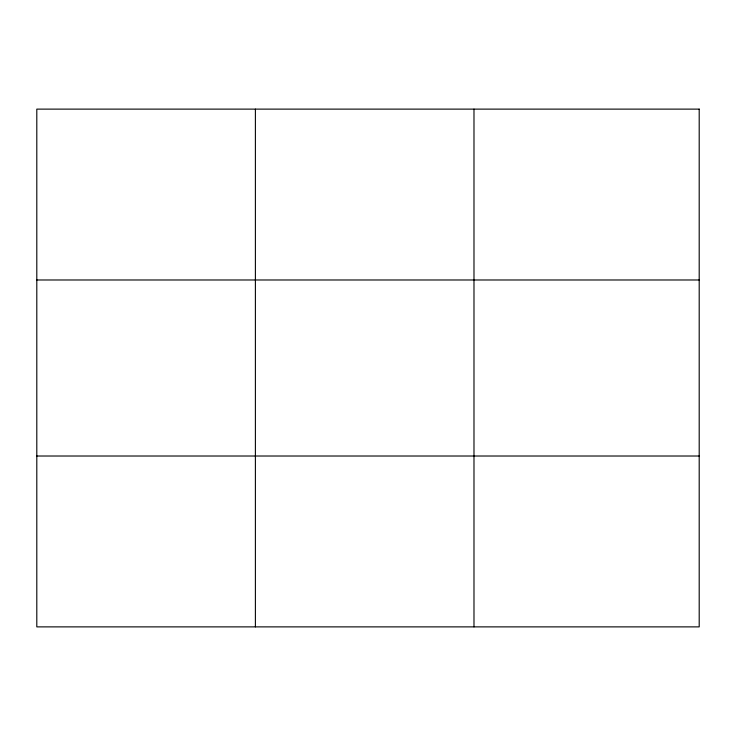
<?xml version="1.0" encoding="UTF-8"?>
<svg xmlns="http://www.w3.org/2000/svg" width="736" height="736" viewBox="0 0 736 736"><rect width="100%" height="100%" fill="white"/><g stroke="black" fill="none" stroke-linecap="round" stroke-linejoin="round"><path stroke-width="1.1" d="M473.984 109.121L473.984 626.879M36.8 279.984L699.2 279.984M36.8 456.016L699.2 456.016M255.392 109.121L255.392 626.879M699.2 109.121L699.2 626.879L36.8 626.879L36.8 109.121L699.2 109.121"/></g></svg>
